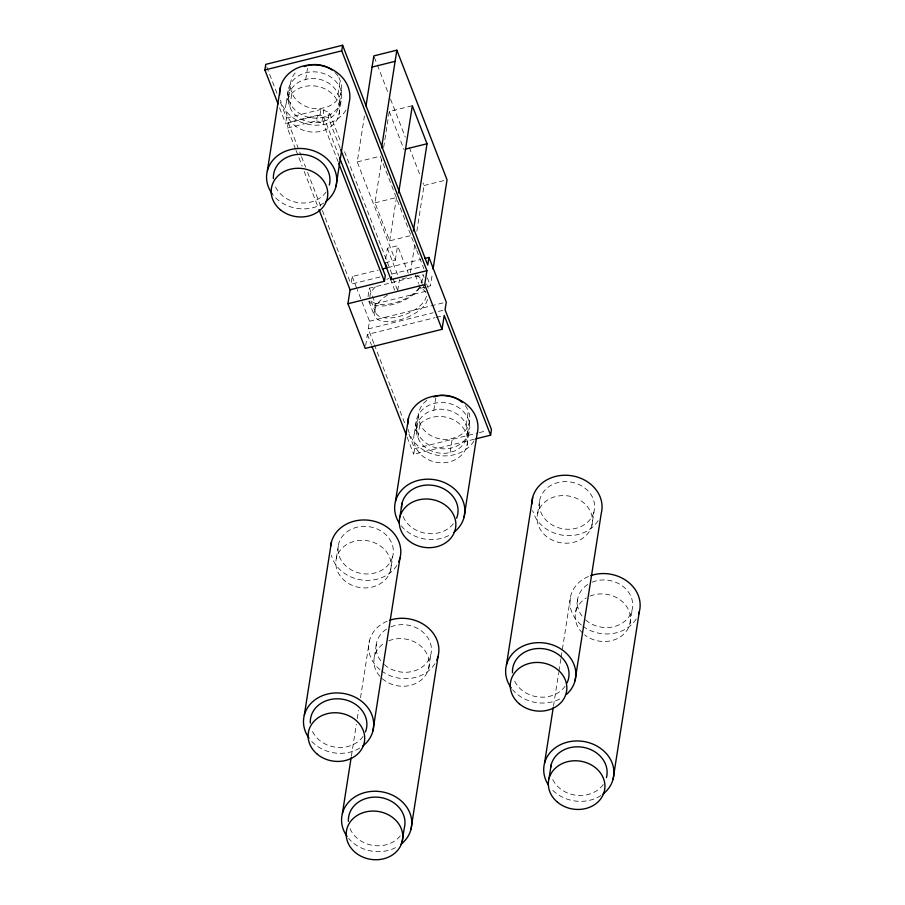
<?xml version="1.0" encoding="UTF-8"?>
<svg xmlns="http://www.w3.org/2000/svg" width="905" height="905" viewBox="0 0 905 905"><rect width="100%" height="100%" fill="white"/><g stroke="black" fill="none" stroke-linecap="round" stroke-linejoin="round"><path stroke-width="0.68" stroke-dasharray="4.53 3.39" d="M365.665 345.631L367.385 334.477L434.909 317.678M286.274 102.853L288.457 88.905M288.254 98.532L290.437 84.572M340.133 148.092L328.413 117.842L320.031 115.026L285.652 123.578L286.534 118.001L280.448 102.31M289.792 106.564L291.976 92.615M295.539 149.087L287.383 128.046L288.265 122.469L317.519 115.195L324.363 118.385L339.092 156.395M305.743 79.516L307.485 68.35M287.383 128.046L316.648 120.772L317.519 115.195M320.031 115.026L320.902 109.448L329.284 112.265L341.004 142.504M322.044 121.609L324.228 107.661M338.21 161.972L323.492 123.962L324.363 118.385M328.413 117.842L329.284 112.265M338.006 94.561L340.19 80.613M339.533 102.604L341.717 88.645M338.889 115.014A27.026 23.066 8.9 0 0 304.453 86.529A27.026 23.066 8.9 0 0 294.408 125.252A27.026 23.066 8.9 0 0 338.889 115.014L341.083 101.066A27.026 23.066 8.9 0 0 306.637 72.581A27.026 23.066 8.9 0 0 296.591 111.304A27.026 23.066 8.9 0 0 341.083 101.066M385.077 262.789L395.304 260.244L357.237 161.927L364.444 115.897M410.01 235.786L389.693 240.843L374.987 202.856L381.695 159.947M383.652 147.481L389.286 111.496L412.307 105.761M368.03 296.557L369.342 288.186L423.076 274.815L424.083 277.416M372.362 296.003L375.394 303.831L374.082 312.191L374.41 315.755L376.537 318.628A28.451 13.292 -21.2 0 0 423.076 307.044L426.312 302.847L427.816 298.82M336.343 558.306L338.538 544.358M385.7 258.83L387.351 248.253L397.589 245.708L408.189 273.084M389.693 240.843L396.413 197.935M391.922 274.113L344.058 150.4M395.304 260.244L397.589 245.708M397.714 290.697L399.467 279.543M410.35 272.835L414.909 243.728M416.854 231.25L424.015 185.514L423.008 182.901M421.764 283.186L423.076 274.815M351.344 756.331L356.366 724.249M357.237 718.672L358.55 710.301M360.518 697.744L369.466 640.548M427.941 286.421L430.452 285.799L432.42 273.242M374.432 656.634L376.616 642.686M390.643 569.912A27.772 23.711 8.9 0 0 354.624 541.213A27.772 23.711 8.9 0 0 345.224 581.214A27.772 23.711 8.9 0 0 390.643 569.912L392.827 555.964A27.772 23.711 8.9 0 0 356.808 527.253A27.772 23.711 8.9 0 0 347.407 567.265A27.772 23.711 8.9 0 0 392.827 555.964M414.366 433.552L416.549 419.603M416.345 429.23L418.529 415.282M474.424 439.197L413.743 454.287L414.614 448.71L408.506 432.907M417.872 437.273L420.056 423.314M433.823 410.214L436.018 396.266M450.136 452.319L452.319 438.371M466.086 425.271L468.27 411.323M428.732 668.229L430.916 654.281M467.614 433.303L469.808 419.354M466.98 445.724A27.026 23.066 8.9 0 0 432.545 417.228A27.026 23.066 8.9 0 0 422.488 455.962A27.026 23.066 8.9 0 0 466.98 445.724L469.163 431.776A27.026 23.066 8.9 0 0 434.728 403.279A27.026 23.066 8.9 0 0 424.671 442.013A27.026 23.066 8.9 0 0 469.163 431.776M537.615 513.599L539.81 499.639M553.487 706.036L558.724 672.562M558.951 671.159L560.908 658.602M561.134 657.211L570.738 595.829M575.704 611.916L577.888 597.967M591.915 525.194A27.772 23.711 8.9 0 0 555.896 496.494A27.772 23.711 8.9 0 0 546.496 536.495A27.772 23.711 8.9 0 0 591.915 525.194L594.11 511.246A27.772 23.711 8.9 0 0 558.08 482.546A27.772 23.711 8.9 0 0 548.679 522.547A27.772 23.711 8.9 0 0 594.11 511.246M630.004 623.511L632.188 609.563M379.998 276.987L350.948 284.215L352.192 276.523L378.245 270.041M373.856 343.38L368.256 328.9L369.5 321.218L357.283 289.668M420.248 287.202L417.013 291.399A28.451 13.292 -21.2 0 1 370.484 302.983L369.014 301.003M386.786 279.385L388.901 278.412M286.534 118.001L320.902 109.448M357.237 161.927L380.258 156.192L416.255 249.147M424.015 185.514L447.047 179.79M374.987 202.856L395.304 197.799M387.838 267.654L420.746 259.464M391.933 274.011L422.454 266.421M402.024 278.91L408.415 277.315M387.487 295.12A27.105 12.659 -21.2 0 0 379.5 316.388A27.105 12.659 -21.2 0 0 416.255 308.775A27.105 12.659 -21.2 0 0 420.395 288.299L426.685 286.738M375.394 303.831L425.101 291.455M369.5 321.218L444.909 302.451M368.256 328.9L433.133 312.757M438.439 311.433L445.068 309.793M436.244 317.35L442.873 315.698M414.614 448.71L477.987 432.941M479.333 432.601L486.076 430.927M316.648 120.772L323.492 123.962M338.843 77.389L341.128 82.887A25.747 21.98 8.9 0 1 327.927 106.666L321.626 108.374A25.747 21.98 8.9 0 1 293.31 95.84L291.025 90.33A25.747 21.98 8.9 0 1 296.863 71.201M374.331 57.219L376.865 63.769M377.374 65.07L388.019 92.57M390.553 99.109L405.259 137.074M409.32 147.549L419.456 173.726M389.286 111.496L403.992 149.483M416.764 250.447L423.857 268.785M427.409 277.948L430.452 285.799M426.606 283.944L429.128 290.46M420.848 279.498L422.273 283.152M422.737 284.374L425.576 291.681M415.214 274.894L418.517 283.423M418.981 284.645L420.395 288.299M387.351 248.253L397.951 275.629M392.996 278.514L397.25 289.487M390.44 279.147L394.682 290.12M369.342 288.186L371.865 294.702M375.485 312.417L370.292 299.012A27.105 12.659 -21.2 0 1 377.057 285.426M368.855 301.422L374.41 315.755M352.192 276.523L356.774 288.356M266.771 66.993L276.907 93.147M288.265 122.469L301.003 155.343M301.512 156.655L305.585 167.176M307.632 172.436L321.897 209.259M322.406 210.571L350.948 284.215M374.365 344.703L405.451 425.011M279.577 107.887L285.652 123.578M296.048 150.4L302.168 166.181M304.204 171.441L318.469 208.263M367.385 334.477L371.457 345.009M407.126 437.172L413.743 454.287M434.932 663.682A35.227 30.069 8.9 0 1 381.05 670.537M380.066 669.757A35.227 30.069 8.9 0 1 388.29 620.751M395.576 847.668A35.227 30.069 8.9 0 1 348.572 838.369M400.293 835.835A28.394 24.243 8.9 0 1 372.769 845.372A28.394 24.243 8.9 0 1 349.692 827.668M390.892 626.882A27.772 23.711 8.9 0 1 427.318 636.973A27.772 23.711 8.9 0 1 419.909 668.478A27.772 23.711 8.9 0 1 382.453 662.777M380.722 660.707A27.772 23.711 8.9 0 1 387.227 628.715M388.709 640.831A27.772 23.711 8.9 0 1 429.264 663.297A27.772 23.711 8.9 0 1 389.297 683.241A27.772 23.711 8.9 0 1 385.044 642.663M363.007 736.466A28.394 24.243 8.9 0 1 335.427 747.168A28.394 24.243 8.9 0 1 311.614 729.351M396.854 565.365A35.227 30.069 8.9 0 1 361.14 579.89A35.227 30.069 8.9 0 1 331.411 555.297M359.647 748.164A35.227 30.069 8.9 0 1 309.725 739.102M636.204 618.963A35.227 30.069 8.9 0 1 582.322 625.819M581.338 625.038A35.227 30.069 8.9 0 1 589.562 576.033M600.92 795.529A35.227 30.069 8.9 0 1 550.715 788.074M603.228 784.488A28.394 24.243 8.9 0 1 575.648 795.19A28.394 24.243 8.9 0 1 551.835 777.372M592.164 582.164A27.772 23.711 8.9 0 1 628.59 592.255A27.772 23.711 8.9 0 1 621.181 623.76A27.772 23.711 8.9 0 1 583.725 618.058M581.994 616A27.772 23.711 8.9 0 1 588.499 583.997M589.981 596.112A27.772 23.711 8.9 0 1 625.615 605.128A27.772 23.711 8.9 0 1 621.26 636.249A27.772 23.711 8.9 0 1 584.573 634.812M582.503 632.991A27.772 23.711 8.9 0 1 586.316 597.945M565.15 686.171A28.394 24.243 8.9 0 1 537.57 696.873A28.394 24.243 8.9 0 1 513.757 679.055M598.126 520.647A35.227 30.069 8.9 0 1 562.412 535.172A35.227 30.069 8.9 0 1 532.683 510.578M559.641 699.056A35.227 30.069 8.9 0 1 512.637 689.757M416.572 275.414A27.105 12.659 -21.2 0 1 421.164 282.892M419.106 287.711A27.105 12.659 -21.2 0 1 393.664 303.13A27.105 12.659 -21.2 0 1 370.779 300.007M474.028 440.893A35.227 30.069 8.9 0 1 437.556 455.294A35.227 30.069 8.9 0 1 408.279 429.524M448.654 535.602A35.227 30.069 8.9 0 1 400.157 524.391M453.371 523.769A28.394 24.243 8.9 0 1 425.848 533.305A28.394 24.243 8.9 0 1 402.759 515.601M345.936 110.184A35.227 30.069 8.9 0 1 310.234 124.709A35.227 30.069 8.9 0 1 280.493 100.127M323.752 203.048A35.227 30.069 8.9 0 1 272.066 193.681M326.072 192.007A28.394 24.243 8.9 0 1 298.492 202.709A28.394 24.243 8.9 0 1 274.679 184.892M334.997 72.513A25.747 21.98 8.9 0 1 338.199 76.359M426.832 400.338A25.747 21.98 8.9 0 0 419.117 421.04L421.402 426.549A25.747 21.98 8.9 0 0 449.717 439.072L456.007 437.375A25.747 21.98 8.9 0 0 469.22 413.596L466.935 408.098A25.747 21.98 8.9 0 0 463.971 404.116M308.345 78.803L302.055 80.511A25.747 21.98 8.9 0 0 288.842 104.279L291.127 109.788A25.747 21.98 8.9 0 0 319.442 122.322L325.743 120.614A25.747 21.98 8.9 0 0 338.945 96.846L336.66 91.337A25.747 21.98 8.9 0 0 308.345 78.803M436.436 409.513L430.135 411.221A25.747 21.98 8.9 0 0 416.922 434.988L419.219 440.497A25.747 21.98 8.9 0 0 447.534 453.032L453.824 451.324A25.747 21.98 8.9 0 0 467.037 427.545L464.751 422.047A25.747 21.98 8.9 0 0 436.436 409.513"/><path stroke-width="1.36" d="M475.77 438.857L490.601 435.169L444.208 315.37L442.025 329.318L365.235 348.425L347.927 303.729L350.077 289.792L318.99 209.575M278.061 103.962L264.882 69.957L265.753 64.368L342.61 45.25L427.771 265.097L428.97 257.427L424.864 258.445M267.371 170.751L280.471 87.05M442.025 329.318L424.717 284.623L426.9 270.674L341.739 50.827L342.61 45.25M335.959 186.611L349.059 102.91A35.227 30.069 8.9 0 0 317.791 65.047A35.227 30.069 8.9 0 0 279.69 94.867M365.971 106.123L373.822 55.906L396.854 50.182L447.047 179.79L433.065 269.057M381.571 147.82L396.854 50.182M304.306 715.21L331.388 542.231M350.077 289.792L384.41 281.251L385.281 275.663L339.59 157.708M398.664 192.98L412.307 105.761L427.024 143.748L413.37 230.967M426.9 270.674L391.062 279.588L391.492 276.851M342.384 813.527L351.117 757.734M395.462 501.461L408.562 417.759M399.92 516.947L402.103 502.999M372.883 731.059L399.976 558.091M402.125 841.797A28.394 24.243 8.9 0 0 365.948 811.864A28.394 24.243 8.9 0 0 355.394 852.555A28.394 24.243 8.9 0 0 402.125 841.797L404.32 827.849A28.394 24.243 8.9 0 0 379.105 797.328A28.394 24.243 8.9 0 0 348.402 821.367M410.972 829.387L438.054 656.408M464.039 517.321L477.15 433.619A35.227 30.069 8.9 0 0 446.629 395.858A35.227 30.069 8.9 0 0 407.736 424.264M490.601 435.169L491.472 429.581L445.068 309.793L446.278 302.112L428.97 257.427M506.449 664.915L532.66 497.512M544.527 763.232L553.272 707.427M548.996 778.719L551.179 764.77M575.037 680.764L601.248 513.373A35.227 30.069 8.9 0 0 570.738 475.611A35.227 30.069 8.9 0 0 531.835 504.017M613.115 779.081L639.326 611.69M304.238 66.563L306.693 65.895M307.926 65.556L310.528 64.855A25.747 21.98 8.9 0 1 332.056 70.024M433.552 396.933L438.62 395.564A25.747 21.98 8.9 0 1 462.161 402.352M264.882 69.957L341.739 50.827M372.079 67.072L395.112 61.336M405.35 149.144L427.024 143.748M382.351 269.023L386.469 267.993M347.927 303.729L424.717 284.623M385.564 264.068L387.057 267.891M340.642 149.404L391.062 279.588M338.719 163.285L384.41 281.251M371.966 346.332L406.096 434.536M347.079 836.458A35.227 30.069 8.9 0 1 355.959 796.23A35.227 30.069 8.9 0 1 403.687 803.301A35.227 30.069 8.9 0 1 400.757 844.422M389.489 620.321A35.227 30.069 8.9 0 1 427.703 627.403A35.227 30.069 8.9 0 1 436.776 660.141M310.313 723.038A28.394 24.243 8.9 0 1 342.497 699.214A28.394 24.243 8.9 0 1 365.45 731.941M330.698 546.111A35.227 30.069 8.9 0 1 373.245 521.02A35.227 30.069 8.9 0 1 398.698 561.824M309.001 738.141A35.227 30.069 8.9 0 1 317.881 697.913A35.227 30.069 8.9 0 1 365.609 704.984A35.227 30.069 8.9 0 1 362.679 746.105M548.43 785.008A35.227 30.069 8.9 0 1 558.939 745.46A35.227 30.069 8.9 0 1 606.158 753.356A35.227 30.069 8.9 0 1 602.9 794.126M590.761 575.603A35.227 30.069 8.9 0 1 628.398 582.22A35.227 30.069 8.9 0 1 638.545 614.19M550.693 767.259A28.394 24.243 8.9 0 1 583.465 747.36A28.394 24.243 8.9 0 1 606.463 777.542M512.468 672.743A28.394 24.243 8.9 0 1 545.387 649.043A28.394 24.243 8.9 0 1 567.084 682.834M511.144 687.845A35.227 30.069 8.9 0 1 519.334 648.037A35.227 30.069 8.9 0 1 566.609 653.512A35.227 30.069 8.9 0 1 566.654 694.282M399.365 523.237A35.227 30.069 8.9 0 1 409.863 483.689A35.227 30.069 8.9 0 1 457.082 491.585A35.227 30.069 8.9 0 1 453.835 532.355M401.447 508.033A28.394 24.243 8.9 0 1 434.377 485.589A28.394 24.243 8.9 0 1 456.606 518.192M272.066 193.681A35.227 30.069 8.9 0 1 280.946 153.454A35.227 30.069 8.9 0 1 328.673 160.524A35.227 30.069 8.9 0 1 325.743 201.645M273.389 178.59A28.394 24.243 8.9 0 1 304.091 154.551A28.394 24.243 8.9 0 1 329.307 185.073M317.316 754.238A28.394 24.243 8.9 0 0 364.048 743.48A28.394 24.243 8.9 0 0 327.87 713.547A28.394 24.243 8.9 0 0 317.316 754.238M557.537 802.26A28.394 24.243 8.9 0 0 604.28 791.502A28.394 24.243 8.9 0 0 568.091 761.569A28.394 24.243 8.9 0 0 557.537 802.26M519.459 703.943A28.394 24.243 8.9 0 0 566.202 693.173A28.394 24.243 8.9 0 0 530.013 663.252A28.394 24.243 8.9 0 0 519.459 703.943M408.46 540.489A28.394 24.243 8.9 0 0 455.204 529.73A28.394 24.243 8.9 0 0 419.026 499.798A28.394 24.243 8.9 0 0 408.46 540.489M280.38 209.779A28.394 24.243 8.9 0 0 327.112 199.021A28.394 24.243 8.9 0 0 290.935 169.088A28.394 24.243 8.9 0 0 280.38 209.779"/></g></svg>
